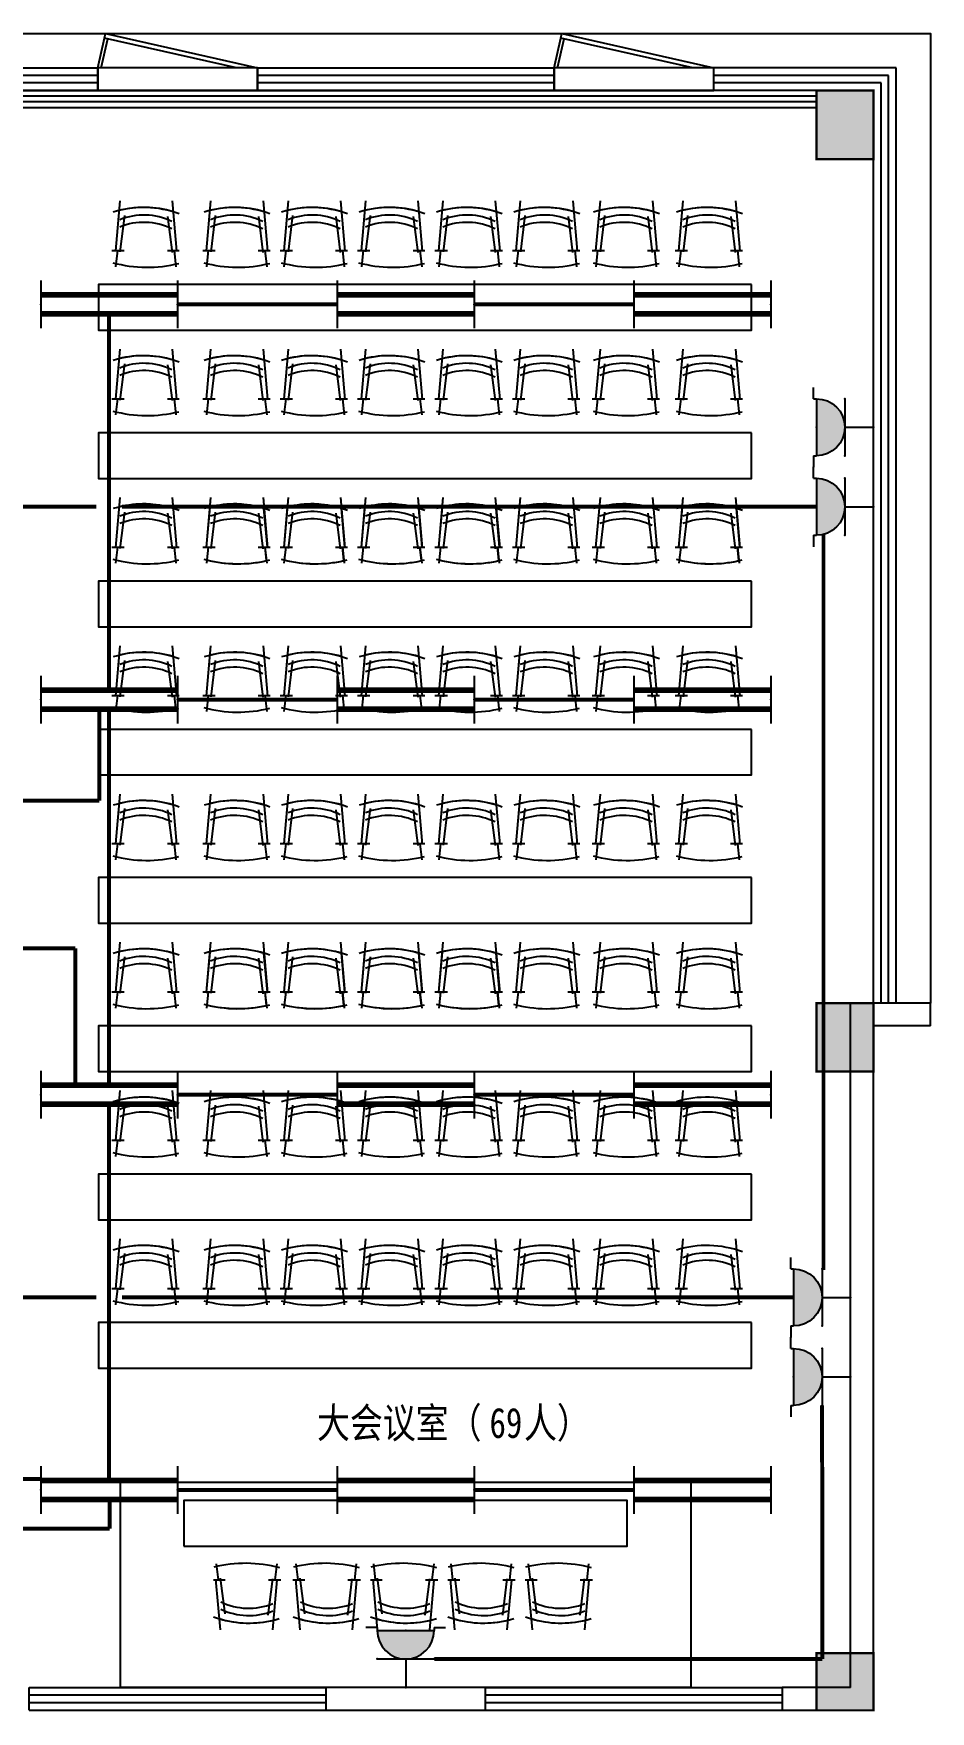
# Model space of a CAD drawing. Extents: x -6243262 to 3079315, y -2914302 to 172723.
# Drawn here: x -5569544 to -5561681, y -677447 to -662737 of the extents above; entities that cross this region are included whole.
import ezdxf

# ---------------------------------------------------------------- set-up
doc = ezdxf.new("R2010")
doc.units = 0
doc.header["$LTSCALE"] = 1000
for name, color, linetype in [('0-柱网', 2, 'Continuous'), ('0-铝板', 32, 'Continuous'), ('A-FLOR-OTHER1-ON', 253, 'Continuous'), ('CURTWALL', 4, 'Continuous'), ('EQUIP-插座', 3, 'Continuous'), ('EQUIP-照明', 3, 'Continuous'), ('fur', 253, 'Continuous'), ('PUB_TEXT', 7, 'Continuous'), ('STAIR', 2, 'Continuous'), ('WALL', 9, 'Continuous'), ('WINDOW', 4, 'Continuous'), ('WIRE-插座', 5, 'Continuous'), ('WIRE-照明', 1, 'Continuous')]:
    doc.layers.add(name, color=color, linetype=linetype)
doc.styles.add('-宋体', font='', dxfattribs={"width": 0.8})
doc.styles.get("Standard").update_dxf_attribs({"font": 'gbenor.shx', "bigfont": 'gbcbig.shx'})
doc.styles.get('-宋体').set_extended_font_data('SimSun')

# ---------------------------------------------------------------- blocks, each defined once
blk = doc.blocks.new('$plan$00002662')
at = {"layer": 'fur', "color": 0}
for p, q in [((-253, 3760), (-394, 3776)), ((55, 3699), (-264, 3738)), ((-255, 3700), (-255, 3809)), ((183, 3740), (-255, 3778)), ((1047, 3760), (906, 3776)), ((1355, 3699), (1036, 3738)), ((1045, 3700), (1045, 3809)), ((1483, 3740), (1045, 3778)), ((2347, 3760), (2206, 3776)), ((2655, 3699), (2336, 3738)), ((2345, 3700), (2345, 3809)), ((2783, 3740), (2345, 3778)), ((3647, 3760), (3506, 3776)), ((3955, 3699), (3636, 3738)), ((3645, 3700), (3645, 3809)), ((4083, 3740), (3645, 3778)), ((4947, 3760), (4806, 3776)), ((5255, 3699), (4936, 3738)), ((4945, 3700), (4945, 3809)), ((5383, 3740), (4945, 3778)), ((6247, 3760), (6106, 3776)), ((6555, 3699), (6236, 3738)), ((6245, 3700), (6245, 3809)), ((6683, 3740), (6245, 3778)), ((7547, 3760), (7406, 3776)), ((7855, 3699), (7536, 3738)), ((7545, 3700), (7545, 3809)), ((7983, 3740), (7545, 3778)), ((8847, 3760), (8706, 3776)), ((9155, 3699), (8836, 3738)), ((8845, 3700), (8845, 3809)), ((9283, 3740), (8845, 3778)), ((-253, 3262), (-394, 3247)), ((45, 3321), (-268, 3281)), ((183, 3280), (-259, 3242)), ((-255, 3218), (-255, 3322)), ((1047, 3262), (906, 3247)), ((1345, 3321), (1032, 3281)), ((1483, 3280), (1041, 3242)), ((1045, 3218), (1045, 3322)), ((2347, 3262), (2206, 3247)), ((2645, 3321), (2332, 3281)), ((2783, 3280), (2341, 3242)), ((2345, 3218), (2345, 3322)), ((3647, 3262), (3506, 3247)), ((3945, 3321), (3632, 3281)), ((4083, 3280), (3641, 3242)), ((3645, 3218), (3645, 3322)), ((4947, 3262), (4806, 3247)), ((5245, 3321), (4932, 3281)), ((5383, 3280), (4941, 3242)), ((4945, 3218), (4945, 3322)), ((6247, 3262), (6106, 3247)), ((6545, 3321), (6232, 3281)), ((6683, 3280), (6241, 3242)), ((6245, 3218), (6245, 3322)), ((7547, 3262), (7406, 3247)), ((7845, 3321), (7532, 3281)), ((7983, 3280), (7541, 3242)), ((7545, 3218), (7545, 3322)), ((8847, 3262), (8706, 3247)), ((9145, 3321), (8832, 3281)), ((9283, 3280), (8841, 3242)), ((8845, 3218), (8845, 3322)), ((-253, 2963), (-394, 2979)), ((-255, 2903), (-255, 3012)), ((183, 2943), (-255, 2981)), ((1047, 2963), (906, 2979)), ((1045, 2903), (1045, 3012)), ((1483, 2943), (1045, 2981)), ((2347, 2963), (2206, 2979)), ((2346, 2963), (2235, 2976)), ((2345, 2903), (2345, 3012)), ((2783, 2943), (2345, 2981)), ((2346, 2981), (2346, 2963)), ((2698, 2950), (2346, 2981)), ((3647, 2963), (3506, 2979)), ((3645, 2903), (3645, 3012)), ((4083, 2943), (3645, 2981)), ((4947, 2963), (4806, 2979)), ((4945, 2903), (4945, 3012)), ((5383, 2943), (4945, 2981)), ((6247, 2963), (6106, 2979)), ((6246, 2963), (6135, 2976)), ((6245, 2903), (6245, 3012)), ((6683, 2943), (6245, 2981)), ((6246, 2981), (6246, 2963)), ((6598, 2950), (6246, 2981)), ((7547, 2963), (7406, 2979)), ((7545, 2903), (7545, 3012)), ((7983, 2943), (7545, 2981)), ((8847, 2963), (8706, 2979)), ((8845, 2903), (8845, 3012)), ((9283, 2943), (8845, 2981)), ((55, 2903), (-264, 2941)), ((1355, 2903), (1036, 2941)), ((2655, 2903), (2336, 2941)), ((3955, 2903), (3636, 2941)), ((5255, 2903), (4936, 2941)), ((6555, 2903), (6236, 2941)), ((7855, 2903), (7536, 2941)), ((9155, 2903), (8836, 2941)), ((45, 2524), (-268, 2485)), ((-255, 2421), (-255, 2525)), ((1345, 2524), (1032, 2485)), ((1045, 2421), (1045, 2525)), ((2645, 2524), (2332, 2485)), ((2345, 2421), (2345, 2525)), ((3945, 2524), (3632, 2485)), ((3645, 2421), (3645, 2525)), ((5245, 2524), (4932, 2485)), ((4945, 2421), (4945, 2525)), ((6545, 2524), (6232, 2485)), ((6245, 2421), (6245, 2525)), ((7845, 2524), (7532, 2485)), ((7545, 2421), (7545, 2525)), ((9145, 2524), (8832, 2485)), ((8845, 2421), (8845, 2525)), ((-253, 2466), (-394, 2450)), ((183, 2483), (-259, 2445)), ((1047, 2466), (906, 2450)), ((1483, 2483), (1041, 2445)), ((2347, 2466), (2206, 2450)), ((2230, 2452), (2346, 2465)), ((2783, 2483), (2341, 2445)), ((2346, 2445), (2687, 2475)), ((2346, 2465), (2346, 2445)), ((3647, 2466), (3506, 2450)), ((4083, 2483), (3641, 2445)), ((4947, 2466), (4806, 2450)), ((5383, 2483), (4941, 2445)), ((6247, 2466), (6106, 2450)), ((6130, 2452), (6246, 2465)), ((6683, 2483), (6241, 2445)), ((6246, 2445), (6587, 2475)), ((6246, 2465), (6246, 2445)), ((7547, 2466), (7406, 2450)), ((7983, 2483), (7541, 2445)), ((8847, 2466), (8706, 2450)), ((9283, 2483), (8841, 2445)), ((-253, 2284), (-394, 2300)), ((55, 2224), (-264, 2263)), ((-255, 2225), (-255, 2333)), ((183, 2264), (-255, 2302)), ((1047, 2284), (906, 2300)), ((1355, 2224), (1036, 2263)), ((1045, 2225), (1045, 2333)), ((1483, 2264), (1045, 2302)), ((2347, 2284), (2206, 2300)), ((2346, 2284), (2235, 2297)), ((2655, 2224), (2336, 2263)), ((2345, 2225), (2345, 2333)), ((2783, 2264), (2345, 2302)), ((2346, 2302), (2346, 2284)), ((2698, 2272), (2346, 2302)), ((3647, 2284), (3506, 2300)), ((3955, 2224), (3636, 2263)), ((3645, 2225), (3645, 2333)), ((4083, 2264), (3645, 2302)), ((4947, 2284), (4806, 2300)), ((5255, 2224), (4936, 2263)), ((4945, 2225), (4945, 2333)), ((5383, 2264), (4945, 2302)), ((6247, 2284), (6106, 2300)), ((6246, 2284), (6135, 2297)), ((6555, 2224), (6236, 2263)), ((6245, 2225), (6245, 2333)), ((6683, 2264), (6245, 2302)), ((6246, 2302), (6246, 2284)), ((6598, 2272), (6246, 2302)), ((7547, 2284), (7406, 2300)), ((7855, 2224), (7536, 2263)), ((7545, 2225), (7545, 2333)), ((7983, 2264), (7545, 2302)), ((8847, 2284), (8706, 2300)), ((9155, 2224), (8836, 2263)), ((8845, 2225), (8845, 2333)), ((9283, 2264), (8845, 2302)), ((-253, 1787), (-394, 1771)), ((45, 1845), (-268, 1806)), ((183, 1805), (-259, 1766)), ((-255, 1742), (-255, 1847)), ((1047, 1787), (906, 1771)), ((1345, 1845), (1032, 1806)), ((1483, 1805), (1041, 1766)), ((1045, 1742), (1045, 1847)), ((2347, 1787), (2206, 1771)), ((2230, 1774), (2346, 1787)), ((2645, 1845), (2332, 1806)), ((2783, 1805), (2341, 1766)), ((2345, 1742), (2345, 1847)), ((2346, 1766), (2687, 1796)), ((2346, 1787), (2346, 1766)), ((3647, 1787), (3506, 1771)), ((3945, 1845), (3632, 1806)), ((4083, 1805), (3641, 1766)), ((3645, 1742), (3645, 1847)), ((4947, 1787), (4806, 1771)), ((5245, 1845), (4932, 1806)), ((5383, 1805), (4941, 1766)), ((4945, 1742), (4945, 1847)), ((6247, 1787), (6106, 1771)), ((6130, 1774), (6246, 1787)), ((6545, 1845), (6232, 1806)), ((6683, 1805), (6241, 1766)), ((6245, 1742), (6245, 1847)), ((6246, 1766), (6587, 1796)), ((6246, 1787), (6246, 1766)), ((7547, 1787), (7406, 1771)), ((7845, 1845), (7532, 1806)), ((7983, 1805), (7541, 1766)), ((7545, 1742), (7545, 1847)), ((8847, 1787), (8706, 1771)), ((9145, 1845), (8832, 1806)), ((9283, 1805), (8841, 1766)), ((8845, 1742), (8845, 1847)), ((-253, 1606), (-394, 1621)), ((-255, 1546), (-255, 1655)), ((183, 1585), (-255, 1624)), ((1047, 1606), (906, 1621)), ((1045, 1546), (1045, 1655)), ((1483, 1585), (1045, 1624)), ((2347, 1606), (2206, 1621)), ((2346, 1606), (2235, 1618)), ((2345, 1546), (2345, 1655)), ((2783, 1585), (2345, 1624)), ((2346, 1624), (2346, 1606)), ((2698, 1593), (2346, 1624)), ((3647, 1606), (3506, 1621)), ((3645, 1546), (3645, 1655)), ((4083, 1585), (3645, 1624)), ((4947, 1606), (4806, 1621)), ((4945, 1546), (4945, 1655)), ((5383, 1585), (4945, 1624)), ((6247, 1606), (6106, 1621)), ((6246, 1606), (6135, 1618)), ((6245, 1546), (6245, 1655)), ((6683, 1585), (6245, 1624)), ((6246, 1624), (6246, 1606)), ((6598, 1593), (6246, 1624)), ((7547, 1606), (7406, 1621)), ((7545, 1546), (7545, 1655)), ((7983, 1585), (7545, 1624)), ((8847, 1606), (8706, 1621)), ((8845, 1546), (8845, 1655)), ((9283, 1585), (8845, 1624)), ((55, 1545), (-264, 1584)), ((1355, 1545), (1036, 1584)), ((2655, 1545), (2336, 1584)), ((3955, 1545), (3636, 1584)), ((5255, 1545), (4936, 1584)), ((6555, 1545), (6236, 1584)), ((7855, 1545), (7536, 1584)), ((9155, 1545), (8836, 1584)), ((-253, 1108), (-394, 1092)), ((45, 1166), (-268, 1127)), ((183, 1126), (-259, 1087)), ((-255, 1064), (-255, 1168)), ((1047, 1108), (906, 1092)), ((1345, 1166), (1032, 1127)), ((1483, 1126), (1041, 1087)), ((1045, 1064), (1045, 1168)), ((2347, 1108), (2206, 1092)), ((2230, 1095), (2346, 1108)), ((2645, 1166), (2332, 1127)), ((2783, 1126), (2341, 1087)), ((2345, 1064), (2345, 1168)), ((2346, 1088), (2687, 1118)), ((2346, 1108), (2346, 1088)), ((3647, 1108), (3506, 1092)), ((3945, 1166), (3632, 1127)), ((4083, 1126), (3641, 1087)), ((3645, 1064), (3645, 1168)), ((4947, 1108), (4806, 1092)), ((5245, 1166), (4932, 1127)), ((5383, 1126), (4941, 1087)), ((4945, 1064), (4945, 1168)), ((6247, 1108), (6106, 1092)), ((6130, 1095), (6246, 1108)), ((6545, 1166), (6232, 1127)), ((6683, 1126), (6241, 1087)), ((6245, 1064), (6245, 1168)), ((6246, 1088), (6587, 1118)), ((6246, 1108), (6246, 1088)), ((7547, 1108), (7406, 1092)), ((7845, 1166), (7532, 1127)), ((7983, 1126), (7541, 1087)), ((7545, 1064), (7545, 1168)), ((8847, 1108), (8706, 1092)), ((9145, 1166), (8832, 1127)), ((9283, 1126), (8841, 1087)), ((8845, 1064), (8845, 1168)), ((-253, 927), (-394, 943)), ((55, 866), (-264, 905)), ((-255, 867), (-255, 976)), ((183, 907), (-255, 945)), ((1047, 927), (906, 943)), ((1355, 866), (1036, 905)), ((1045, 867), (1045, 976)), ((1483, 907), (1045, 945)), ((2347, 927), (2206, 943)), ((2346, 927), (2235, 939)), ((2655, 866), (2336, 905)), ((2345, 867), (2345, 976)), ((2783, 907), (2345, 945)), ((2346, 945), (2346, 927)), ((2698, 914), (2346, 945)), ((3647, 927), (3506, 943)), ((3955, 866), (3636, 905)), ((3645, 867), (3645, 976)), ((4083, 907), (3645, 945)), ((4947, 927), (4806, 943)), ((5255, 866), (4936, 905)), ((4945, 867), (4945, 976)), ((5383, 907), (4945, 945)), ((6247, 927), (6106, 943)), ((6246, 927), (6135, 939)), ((6555, 866), (6236, 905)), ((6245, 867), (6245, 976)), ((6683, 907), (6245, 945)), ((6246, 945), (6246, 927)), ((6598, 914), (6246, 945)), ((7547, 927), (7406, 943)), ((7855, 866), (7536, 905)), ((7545, 867), (7545, 976)), ((7983, 907), (7545, 945)), ((8847, 927), (8706, 943)), ((9155, 866), (8836, 905)), ((8845, 867), (8845, 976)), ((9283, 907), (8845, 945)), ((45, 488), (-268, 448)), ((183, 447), (-259, 408)), ((-255, 385), (-255, 489)), ((1345, 488), (1032, 448)), ((1483, 447), (1041, 408)), ((1045, 385), (1045, 489)), ((2645, 488), (2332, 448)), ((2783, 447), (2341, 408)), ((2345, 385), (2345, 489)), ((3945, 488), (3632, 448)), ((4083, 447), (3641, 408)), ((3645, 385), (3645, 489)), ((5245, 488), (4932, 448)), ((5383, 447), (4941, 408)), ((4945, 385), (4945, 489)), ((6545, 488), (6232, 448)), ((6683, 447), (6241, 408)), ((6245, 385), (6245, 489)), ((7845, 488), (7532, 448)), ((7983, 447), (7541, 408)), ((7545, 385), (7545, 489)), ((9145, 488), (8832, 448)), ((9283, 447), (8841, 408)), ((8845, 385), (8845, 489)), ((-253, 429), (-394, 414)), ((-255, 188), (-255, 297)), ((1047, 429), (906, 414)), ((1045, 188), (1045, 297)), ((2347, 429), (2206, 414)), ((2230, 416), (2346, 429)), ((2345, 188), (2345, 297)), ((2346, 409), (2687, 439)), ((2346, 429), (2346, 409)), ((3647, 429), (3506, 414)), ((3645, 188), (3645, 297)), ((4947, 429), (4806, 414)), ((4945, 188), (4945, 297)), ((6247, 429), (6106, 414)), ((6130, 416), (6246, 429)), ((6245, 188), (6245, 297)), ((6246, 409), (6587, 439)), ((6246, 429), (6246, 409)), ((7547, 429), (7406, 414)), ((7545, 188), (7545, 297)), ((8847, 429), (8706, 414)), ((8845, 188), (8845, 297)), ((-253, 248), (-394, 264)), ((55, 188), (-264, 226)), ((183, 228), (-255, 266)), ((1047, 248), (906, 264)), ((1355, 188), (1036, 226)), ((1483, 228), (1045, 266)), ((2347, 248), (2206, 264)), ((2655, 188), (2336, 226)), ((2783, 228), (2345, 266)), ((3647, 248), (3506, 264)), ((3955, 188), (3636, 226)), ((4083, 228), (3645, 266)), ((4947, 248), (4806, 264)), ((5255, 188), (4936, 226)), ((5383, 228), (4945, 266)), ((6247, 248), (6106, 264)), ((6555, 188), (6236, 226)), ((6683, 228), (6245, 266)), ((7547, 248), (7406, 264)), ((7855, 188), (7536, 226)), ((7983, 228), (7545, 266)), ((8847, 248), (8706, 264)), ((9155, 188), (8836, 226)), ((9283, 228), (8845, 266)), ((-253, -249), (-394, -265)), ((45, -191), (-268, -230)), ((183, -232), (-259, -270)), ((-255, -294), (-255, -190)), ((1047, -249), (906, -265)), ((1345, -191), (1032, -230)), ((1483, -232), (1041, -270)), ((1045, -294), (1045, -190)), ((2347, -249), (2206, -265)), ((2645, -191), (2332, -230)), ((2783, -232), (2341, -270)), ((2345, -294), (2345, -190)), ((3647, -249), (3506, -265)), ((3945, -191), (3632, -230)), ((4083, -232), (3641, -270)), ((3645, -294), (3645, -190)), ((4947, -249), (4806, -265)), ((5245, -191), (4932, -230)), ((5383, -232), (4941, -270)), ((4945, -294), (4945, -190)), ((6247, -249), (6106, -265)), ((6545, -191), (6232, -230)), ((6683, -232), (6241, -270)), ((6245, -294), (6245, -190)), ((7547, -249), (7406, -265)), ((7845, -191), (7532, -230)), ((7983, -232), (7541, -270)), ((7545, -294), (7545, -190)), ((8847, -249), (8706, -265)), ((9145, -191), (8832, -230)), ((9283, -232), (8841, -270)), ((8845, -294), (8845, -190)), ((-253, -450), (-394, -434)), ((-255, -510), (-255, -401)), ((183, -471), (-255, -432)), ((1047, -450), (906, -434)), ((1045, -510), (1045, -401)), ((1483, -471), (1045, -432)), ((2347, -450), (2206, -434)), ((2345, -510), (2345, -401)), ((2783, -471), (2345, -432)), ((3647, -450), (3506, -434)), ((3645, -510), (3645, -401)), ((4083, -471), (3645, -432)), ((4947, -450), (4806, -434)), ((4945, -510), (4945, -401)), ((5383, -471), (4945, -432)), ((6247, -450), (6106, -434)), ((6245, -510), (6245, -401)), ((6683, -471), (6245, -432)), ((7547, -450), (7406, -434)), ((7545, -510), (7545, -401)), ((7983, -471), (7545, -432)), ((8847, -450), (8706, -434)), ((8845, -510), (8845, -401)), ((9283, -471), (8845, -432)), ((55, -511), (-264, -472)), ((1355, -511), (1036, -472)), ((2655, -511), (2336, -472)), ((3955, -511), (3636, -472)), ((5255, -511), (4936, -472)), ((6555, -511), (6236, -472)), ((7855, -511), (7536, -472)), ((9155, -511), (8836, -472)), ((-253, -948), (-394, -964)), ((45, -890), (-268, -929)), ((183, -930), (-259, -969)), ((-255, -992), (-255, -888)), ((1047, -948), (906, -964)), ((1345, -890), (1032, -929)), ((1483, -930), (1041, -969)), ((1045, -992), (1045, -888)), ((2347, -948), (2206, -964)), ((2645, -890), (2332, -929)), ((2783, -930), (2341, -969)), ((2345, -992), (2345, -888)), ((3647, -948), (3506, -964)), ((3945, -890), (3632, -929)), ((4083, -930), (3641, -969)), ((3645, -992), (3645, -888)), ((4947, -948), (4806, -964)), ((5245, -890), (4932, -929)), ((5383, -930), (4941, -969)), ((4945, -992), (4945, -888)), ((6247, -948), (6106, -964)), ((6545, -890), (6232, -929)), ((6683, -930), (6241, -969)), ((6245, -992), (6245, -888)), ((7547, -948), (7406, -964)), ((7845, -890), (7532, -929)), ((7983, -930), (7541, -969)), ((7545, -992), (7545, -888)), ((8847, -948), (8706, -964)), ((9145, -890), (8832, -929)), ((9283, -930), (8841, -969)), ((8845, -992), (8845, -888)), ((-253, -1178), (-394, -1162)), ((-255, -1238), (-255, -1129)), ((183, -1198), (-255, -1160)), ((1047, -1178), (906, -1162)), ((1045, -1238), (1045, -1129)), ((1483, -1198), (1045, -1160)), ((2347, -1178), (2206, -1162)), ((2345, -1238), (2345, -1129)), ((2783, -1198), (2345, -1160)), ((3647, -1178), (3506, -1162)), ((3645, -1238), (3645, -1129)), ((4083, -1198), (3645, -1160)), ((4947, -1178), (4806, -1162)), ((4945, -1238), (4945, -1129)), ((5383, -1198), (4945, -1160)), ((6247, -1178), (6106, -1162)), ((6246, -1178), (6135, -1166)), ((6245, -1238), (6245, -1129)), ((6683, -1198), (6245, -1160)), ((6246, -1160), (6246, -1178)), ((6598, -1191), (6246, -1160)), ((7547, -1178), (7406, -1162)), ((7545, -1238), (7545, -1129)), ((7983, -1198), (7545, -1160)), ((8847, -1178), (8706, -1162)), ((8845, -1238), (8845, -1129)), ((9283, -1198), (8845, -1160)), ((55, -1239), (-264, -1200)), ((1355, -1239), (1036, -1200)), ((2655, -1239), (2336, -1200)), ((3955, -1239), (3636, -1200)), ((5255, -1239), (4936, -1200)), ((6555, -1239), (6236, -1200)), ((7855, -1239), (7536, -1200)), ((9155, -1239), (8836, -1200)), ((45, -1618), (-268, -1657)), ((-255, -1720), (-255, -1616)), ((1345, -1618), (1032, -1657)), ((1045, -1720), (1045, -1616)), ((2645, -1618), (2332, -1657)), ((2345, -1720), (2345, -1616)), ((3945, -1618), (3632, -1657)), ((3645, -1720), (3645, -1616)), ((5245, -1618), (4932, -1657)), ((4945, -1720), (4945, -1616)), ((6545, -1618), (6232, -1657)), ((6245, -1720), (6245, -1616)), ((7845, -1618), (7532, -1657)), ((7545, -1720), (7545, -1616)), ((9145, -1618), (8832, -1657)), ((8845, -1720), (8845, -1616)), ((-253, -1676), (-394, -1692)), ((183, -1658), (-259, -1697)), ((1047, -1676), (906, -1692)), ((1483, -1658), (1041, -1697)), ((2347, -1676), (2206, -1692)), ((2783, -1658), (2341, -1697)), ((3647, -1676), (3506, -1692)), ((4083, -1658), (3641, -1697)), ((4947, -1676), (4806, -1692)), ((5383, -1658), (4941, -1697)), ((6247, -1676), (6106, -1692)), ((6130, -1689), (6246, -1676)), ((6683, -1658), (6241, -1697)), ((6246, -1696), (6587, -1666)), ((6246, -1676), (6246, -1696)), ((7547, -1676), (7406, -1692)), ((7983, -1658), (7541, -1697)), ((8847, -1676), (8706, -1692)), ((9283, -1658), (8841, -1697))]:
    blk.add_line(p, q, dxfattribs=at)
for points in [[(-550, -1800), (-550, 3925), (-950, 3925), (-950, -1800)], [(750, -1800), (750, 3925), (350, 3925), (350, -1800)], [(2050, -1800), (2050, 3925), (1650, 3925), (1650, -1800)], [(3350, -1800), (3350, 3925), (2950, 3925), (2950, -1800)], [(4650, -1800), (4650, 3925), (4250, 3925), (4250, -1800)], [(5950, -1800), (5950, 3925), (5550, 3925), (5550, -1800)], [(7250, -1800), (7250, 3925), (6850, 3925), (6850, -1800)], [(8550, -1800), (8550, 3925), (8150, 3925), (8150, -1800)]]:
    blk.add_lwpolyline(points, close=True, dxfattribs=at)
for centre, radius, start, end in [((753, 3499), 1152, 164.8872, 193.9793), ((-564, 3529), 559, 333.8457, 22.173), ((-500, 3529), 559, 333.8457, 22.173), ((-774, 3531), 899, 339.7042, 17.1377), ((-765, 3529), 891, 343.1984, 14.1633), ((2053, 3499), 1152, 164.8872, 193.9793), ((736, 3529), 559, 333.8457, 22.173), ((800, 3529), 559, 333.8457, 22.173), ((526, 3531), 899, 339.7042, 17.1377), ((535, 3529), 891, 343.1984, 14.1633), ((3353, 3499), 1152, 164.8872, 193.9793), ((2036, 3529), 559, 333.8457, 22.173), ((2100, 3529), 559, 333.8457, 22.173), ((1826, 3531), 899, 339.7042, 17.1377), ((1835, 3529), 891, 343.1984, 14.1633), ((4653, 3499), 1152, 164.8872, 193.9793), ((3336, 3529), 559, 333.8457, 22.173), ((3400, 3529), 559, 333.8457, 22.173), ((3126, 3531), 899, 339.7042, 17.1377), ((3135, 3529), 891, 343.1984, 14.1633), ((5953, 3499), 1152, 164.8872, 193.9793), ((4636, 3529), 559, 333.8457, 22.173), ((4700, 3529), 559, 333.8457, 22.173), ((4426, 3531), 899, 339.7042, 17.1377), ((4435, 3529), 891, 343.1984, 14.1633), ((7253, 3499), 1152, 164.8872, 193.9793), ((5936, 3529), 559, 333.8457, 22.173), ((6000, 3529), 559, 333.8457, 22.173), ((5726, 3531), 899, 339.7042, 17.1377), ((5735, 3529), 891, 343.1984, 14.1633), ((8553, 3499), 1152, 164.8872, 193.9793), ((7236, 3529), 559, 333.8457, 22.173), ((7300, 3529), 559, 333.8457, 22.173), ((7026, 3531), 899, 339.7042, 17.1377), ((7035, 3529), 891, 343.1984, 14.1633), ((9853, 3499), 1152, 164.8872, 193.9793), ((8536, 3529), 559, 333.8457, 22.173), ((8600, 3529), 559, 333.8457, 22.173), ((8326, 3531), 899, 339.7042, 17.1377), ((8335, 3529), 891, 343.1984, 14.1633), ((753, 2703), 1152, 164.8872, 193.9793), ((-564, 2732), 559, 333.8457, 22.173), ((-500, 2732), 559, 333.8457, 22.173), ((-774, 2734), 899, 339.7042, 17.1377), ((-765, 2732), 891, 343.1984, 14.1633), ((2053, 2703), 1152, 164.8872, 193.9793), ((736, 2732), 559, 333.8457, 22.173), ((800, 2732), 559, 333.8457, 22.173), ((526, 2734), 899, 339.7042, 17.1377), ((535, 2732), 891, 343.1984, 14.1633), ((3353, 2703), 1152, 164.8872, 193.9793), ((3354, 2703), 1152, 166.2842, 192.552), ((2036, 2732), 559, 333.8457, 22.173), ((2100, 2732), 559, 333.8457, 22.173), ((1826, 2734), 899, 339.7042, 17.1377), ((1835, 2732), 891, 343.1984, 14.1633), ((4653, 2703), 1152, 164.8872, 193.9793), ((3336, 2732), 559, 333.8457, 22.173), ((3400, 2732), 559, 333.8457, 22.173), ((3126, 2734), 899, 339.7042, 17.1377), ((3135, 2732), 891, 343.1984, 14.1633), ((5953, 2703), 1152, 164.8872, 193.9793), ((4636, 2732), 559, 333.8457, 22.173), ((4700, 2732), 559, 333.8457, 22.173), ((4426, 2734), 899, 339.7042, 17.1377), ((4435, 2732), 891, 343.1984, 14.1633), ((7253, 2703), 1152, 164.8872, 193.9793), ((7254, 2703), 1152, 166.2842, 192.552), ((5936, 2732), 559, 333.8457, 22.173), ((6000, 2732), 559, 333.8457, 22.173), ((5726, 2734), 899, 339.7042, 17.1377), ((5735, 2732), 891, 343.1984, 14.1633), ((8553, 2703), 1152, 164.8872, 193.9793), ((7236, 2732), 559, 333.8457, 22.173), ((7300, 2732), 559, 333.8457, 22.173), ((7026, 2734), 899, 339.7042, 17.1377), ((7035, 2732), 891, 343.1984, 14.1633), ((9853, 2703), 1152, 164.8872, 193.9793), ((8536, 2732), 559, 333.8457, 22.173), ((8600, 2732), 559, 333.8457, 22.173), ((8326, 2734), 899, 339.7042, 17.1377), ((8335, 2732), 891, 343.1984, 14.1633), ((753, 2024), 1152, 164.8872, 193.9793), ((-564, 2053), 559, 333.8457, 22.173), ((-500, 2053), 559, 333.8457, 22.173), ((-774, 2055), 899, 339.7042, 17.1377), ((-765, 2054), 891, 343.1984, 14.1633), ((2053, 2024), 1152, 164.8872, 193.9793), ((736, 2053), 559, 333.8457, 22.173), ((800, 2053), 559, 333.8457, 22.173), ((526, 2055), 899, 339.7042, 17.1377), ((535, 2054), 891, 343.1984, 14.1633), ((3353, 2024), 1152, 164.8872, 193.9793), ((3354, 2024), 1152, 166.2842, 192.552), ((2036, 2053), 559, 333.8457, 22.173), ((2100, 2053), 559, 333.8457, 22.173), ((1826, 2055), 899, 339.7042, 17.1377), ((1835, 2054), 891, 343.1984, 14.1633), ((4653, 2024), 1152, 164.8872, 193.9793), ((3336, 2053), 559, 333.8457, 22.173), ((3400, 2053), 559, 333.8457, 22.173), ((3126, 2055), 899, 339.7042, 17.1377), ((3135, 2054), 891, 343.1984, 14.1633), ((5953, 2024), 1152, 164.8872, 193.9793), ((4636, 2053), 559, 333.8457, 22.173), ((4700, 2053), 559, 333.8457, 22.173), ((4426, 2055), 899, 339.7042, 17.1377), ((4435, 2054), 891, 343.1984, 14.1633), ((7253, 2024), 1152, 164.8872, 193.9793), ((7254, 2024), 1152, 166.2842, 192.552), ((5936, 2053), 559, 333.8457, 22.173), ((6000, 2053), 559, 333.8457, 22.173), ((5726, 2055), 899, 339.7042, 17.1377), ((5735, 2054), 891, 343.1984, 14.1633), ((8553, 2024), 1152, 164.8872, 193.9793), ((7236, 2053), 559, 333.8457, 22.173), ((7300, 2053), 559, 333.8457, 22.173), ((7026, 2055), 899, 339.7042, 17.1377), ((7035, 2054), 891, 343.1984, 14.1633), ((9853, 2024), 1152, 164.8872, 193.9793), ((8536, 2053), 559, 333.8457, 22.173), ((8600, 2053), 559, 333.8457, 22.173), ((8326, 2055), 899, 339.7042, 17.1377), ((8335, 2054), 891, 343.1984, 14.1633), ((753, 1345), 1152, 164.8872, 193.9793), ((-774, 1376), 899, 339.7042, 17.1377), ((2053, 1345), 1152, 164.8872, 193.9793), ((526, 1376), 899, 339.7042, 17.1377), ((3353, 1345), 1152, 164.8872, 193.9793), ((3354, 1345), 1152, 166.2842, 192.552), ((1826, 1376), 899, 339.7042, 17.1377), ((4653, 1345), 1152, 164.8872, 193.9793), ((3126, 1376), 899, 339.7042, 17.1377), ((5953, 1345), 1152, 164.8872, 193.9793), ((4426, 1376), 899, 339.7042, 17.1377), ((7253, 1345), 1152, 164.8872, 193.9793), ((7254, 1345), 1152, 166.2842, 192.552), ((5726, 1376), 899, 339.7042, 17.1377), ((8553, 1345), 1152, 164.8872, 193.9793), ((7026, 1376), 899, 339.7042, 17.1377), ((9853, 1345), 1152, 164.8872, 193.9793), ((8326, 1376), 899, 339.7042, 17.1377), ((-564, 1375), 559, 333.8457, 22.173), ((-500, 1375), 559, 333.8457, 22.173), ((-765, 1375), 891, 343.1984, 14.1633), ((736, 1375), 559, 333.8457, 22.173), ((800, 1375), 559, 333.8457, 22.173), ((535, 1375), 891, 343.1984, 14.1633), ((2036, 1375), 559, 333.8457, 22.173), ((2100, 1375), 559, 333.8457, 22.173), ((1835, 1375), 891, 343.1984, 14.1633), ((3336, 1375), 559, 333.8457, 22.173), ((3400, 1375), 559, 333.8457, 22.173), ((3135, 1375), 891, 343.1984, 14.1633), ((4636, 1375), 559, 333.8457, 22.173), ((4700, 1375), 559, 333.8457, 22.173), ((4435, 1375), 891, 343.1984, 14.1633), ((5936, 1375), 559, 333.8457, 22.173), ((6000, 1375), 559, 333.8457, 22.173), ((5735, 1375), 891, 343.1984, 14.1633), ((7236, 1375), 559, 333.8457, 22.173), ((7300, 1375), 559, 333.8457, 22.173), ((7035, 1375), 891, 343.1984, 14.1633), ((8536, 1375), 559, 333.8457, 22.173), ((8600, 1375), 559, 333.8457, 22.173), ((8335, 1375), 891, 343.1984, 14.1633), ((753, 666), 1152, 164.8872, 193.9793), ((-564, 696), 559, 333.8457, 22.173), ((-500, 696), 559, 333.8457, 22.173), ((-774, 698), 899, 339.7042, 17.1377), ((-765, 696), 891, 343.1984, 14.1633), ((2053, 666), 1152, 164.8872, 193.9793), ((736, 696), 559, 333.8457, 22.173), ((800, 696), 559, 333.8457, 22.173), ((526, 698), 899, 339.7042, 17.1377), ((535, 696), 891, 343.1984, 14.1633), ((3353, 666), 1152, 164.8872, 193.9793), ((3354, 666), 1152, 166.2842, 192.552), ((2036, 696), 559, 333.8457, 22.173), ((2100, 696), 559, 333.8457, 22.173), ((1826, 698), 899, 339.7042, 17.1377), ((1835, 696), 891, 343.1984, 14.1633), ((4653, 666), 1152, 164.8872, 193.9793), ((3336, 696), 559, 333.8457, 22.173), ((3400, 696), 559, 333.8457, 22.173), ((3126, 698), 899, 339.7042, 17.1377), ((3135, 696), 891, 343.1984, 14.1633), ((5953, 666), 1152, 164.8872, 193.9793), ((4636, 696), 559, 333.8457, 22.173), ((4700, 696), 559, 333.8457, 22.173), ((4426, 698), 899, 339.7042, 17.1377), ((4435, 696), 891, 343.1984, 14.1633), ((7253, 666), 1152, 164.8872, 193.9793), ((7254, 666), 1152, 166.2842, 192.552), ((5936, 696), 559, 333.8457, 22.173), ((6000, 696), 559, 333.8457, 22.173), ((5726, 698), 899, 339.7042, 17.1377), ((5735, 696), 891, 343.1984, 14.1633), ((8553, 666), 1152, 164.8872, 193.9793), ((7236, 696), 559, 333.8457, 22.173), ((7300, 696), 559, 333.8457, 22.173), ((7026, 698), 899, 339.7042, 17.1377), ((7035, 696), 891, 343.1984, 14.1633), ((9853, 666), 1152, 164.8872, 193.9793), ((8536, 696), 559, 333.8457, 22.173), ((8600, 696), 559, 333.8457, 22.173), ((8326, 698), 899, 339.7042, 17.1377), ((8335, 696), 891, 343.1984, 14.1633), ((753, -12), 1152, 164.8872, 193.9793), ((-564, 17), 559, 333.8457, 22.173), ((-500, 17), 559, 333.8457, 22.173), ((-774, 19), 899, 339.7042, 17.1377), ((-765, 17), 891, 343.1984, 14.1633), ((2053, -12), 1152, 164.8872, 193.9793), ((736, 17), 559, 333.8457, 22.173), ((800, 17), 559, 333.8457, 22.173), ((526, 19), 899, 339.7042, 17.1377), ((535, 17), 891, 343.1984, 14.1633), ((3353, -12), 1152, 164.8872, 193.9793), ((2036, 17), 559, 333.8457, 22.173), ((2100, 17), 559, 333.8457, 22.173), ((1826, 19), 899, 339.7042, 17.1377), ((1835, 17), 891, 343.1984, 14.1633), ((4653, -12), 1152, 164.8872, 193.9793), ((3336, 17), 559, 333.8457, 22.173), ((3400, 17), 559, 333.8457, 22.173), ((3126, 19), 899, 339.7042, 17.1377), ((3135, 17), 891, 343.1984, 14.1633), ((5953, -12), 1152, 164.8872, 193.9793), ((4636, 17), 559, 333.8457, 22.173), ((4700, 17), 559, 333.8457, 22.173), ((4426, 19), 899, 339.7042, 17.1377), ((4435, 17), 891, 343.1984, 14.1633), ((7253, -12), 1152, 164.8872, 193.9793), ((5936, 17), 559, 333.8457, 22.173), ((6000, 17), 559, 333.8457, 22.173), ((5726, 19), 899, 339.7042, 17.1377), ((5735, 17), 891, 343.1984, 14.1633), ((8553, -12), 1152, 164.8872, 193.9793), ((7236, 17), 559, 333.8457, 22.173), ((7300, 17), 559, 333.8457, 22.173), ((7026, 19), 899, 339.7042, 17.1377), ((7035, 17), 891, 343.1984, 14.1633), ((9853, -12), 1152, 164.8872, 193.9793), ((8536, 17), 559, 333.8457, 22.173), ((8600, 17), 559, 333.8457, 22.173), ((8326, 19), 899, 339.7042, 17.1377), ((8335, 17), 891, 343.1984, 14.1633), ((753, -711), 1152, 164.8872, 193.9793), ((-774, -680), 899, 339.7042, 17.1377), ((2053, -711), 1152, 164.8872, 193.9793), ((526, -680), 899, 339.7042, 17.1377), ((3353, -711), 1152, 164.8872, 193.9793), ((1826, -680), 899, 339.7042, 17.1377), ((4653, -711), 1152, 164.8872, 193.9793), ((3126, -680), 899, 339.7042, 17.1377), ((5953, -711), 1152, 164.8872, 193.9793), ((4426, -680), 899, 339.7042, 17.1377), ((7253, -711), 1152, 164.8872, 193.9793), ((5726, -680), 899, 339.7042, 17.1377), ((8553, -711), 1152, 164.8872, 193.9793), ((7026, -680), 899, 339.7042, 17.1377), ((9853, -711), 1152, 164.8872, 193.9793), ((8326, -680), 899, 339.7042, 17.1377), ((-564, -681), 559, 333.8457, 22.173), ((-500, -681), 559, 333.8457, 22.173), ((-765, -681), 891, 343.1984, 14.1633), ((736, -681), 559, 333.8457, 22.173), ((800, -681), 559, 333.8457, 22.173), ((535, -681), 891, 343.1984, 14.1633), ((2036, -681), 559, 333.8457, 22.173), ((2100, -681), 559, 333.8457, 22.173), ((1835, -681), 891, 343.1984, 14.1633), ((3336, -681), 559, 333.8457, 22.173), ((3400, -681), 559, 333.8457, 22.173), ((3135, -681), 891, 343.1984, 14.1633), ((4636, -681), 559, 333.8457, 22.173), ((4700, -681), 559, 333.8457, 22.173), ((4435, -681), 891, 343.1984, 14.1633), ((5936, -681), 559, 333.8457, 22.173), ((6000, -681), 559, 333.8457, 22.173), ((5735, -681), 891, 343.1984, 14.1633), ((7236, -681), 559, 333.8457, 22.173), ((7300, -681), 559, 333.8457, 22.173), ((7035, -681), 891, 343.1984, 14.1633), ((8536, -681), 559, 333.8457, 22.173), ((8600, -681), 559, 333.8457, 22.173), ((8335, -681), 891, 343.1984, 14.1633), ((753, -1439), 1152, 164.8872, 193.9793), ((-774, -1407), 899, 339.7042, 17.1377), ((2053, -1439), 1152, 164.8872, 193.9793), ((526, -1407), 899, 339.7042, 17.1377), ((3353, -1439), 1152, 164.8872, 193.9793), ((1826, -1407), 899, 339.7042, 17.1377), ((4653, -1439), 1152, 164.8872, 193.9793), ((3126, -1407), 899, 339.7042, 17.1377), ((5953, -1439), 1152, 164.8872, 193.9793), ((4426, -1407), 899, 339.7042, 17.1377), ((7253, -1439), 1152, 164.8872, 193.9793), ((7254, -1439), 1152, 166.2842, 192.552), ((5726, -1407), 899, 339.7042, 17.1377), ((8553, -1439), 1152, 164.8872, 193.9793), ((7026, -1407), 899, 339.7042, 17.1377), ((9853, -1439), 1152, 164.8872, 193.9793), ((8326, -1407), 899, 339.7042, 17.1377), ((-564, -1409), 559, 333.8457, 22.173), ((-500, -1409), 559, 333.8457, 22.173), ((736, -1409), 559, 333.8457, 22.173), ((800, -1409), 559, 333.8457, 22.173), ((2036, -1409), 559, 333.8457, 22.173), ((2100, -1409), 559, 333.8457, 22.173), ((1835, -1409), 891, 343.1984, 14.1633), ((3336, -1409), 559, 333.8457, 22.173), ((3400, -1409), 559, 333.8457, 22.173), ((3135, -1409), 891, 343.1984, 14.1633), ((4636, -1409), 559, 333.8457, 22.173), ((4700, -1409), 559, 333.8457, 22.173), ((4435, -1409), 891, 343.1984, 14.1633), ((5936, -1409), 559, 333.8457, 22.173), ((6000, -1409), 559, 333.8457, 22.173), ((5735, -1409), 891, 343.1984, 14.1633), ((7236, -1409), 559, 333.8457, 22.173), ((7300, -1409), 559, 333.8457, 22.173), ((7035, -1409), 891, 343.1984, 14.1633), ((8536, -1409), 559, 333.8457, 22.173), ((8600, -1409), 559, 333.8457, 22.173), ((8335, -1409), 891, 343.1984, 14.1633)]:
    blk.add_arc(centre, radius, start, end, dxfattribs=at)
blk = doc.blocks.new('A$C4F7D3436')
at = {"layer": 'fur', "color": 0}
for p, q in [((320, 0), (281, 443)), ((302, 436), (286, 577)), ((360, 138), (321, 451)), ((739, 128), (778, 447)), ((800, 436), (816, 577)), ((1018, 0), (980, 443)), ((1001, 436), (985, 577)), ((1059, 138), (1020, 451)), ((1438, 128), (1476, 447)), ((1498, 436), (1514, 577)), ((1697, 0), (1658, 443)), ((1679, 436), (1664, 577)), ((1738, 138), (1698, 451)), ((2116, 128), (2155, 447)), ((2177, 436), (2193, 577)), ((2376, 0), (2337, 443)), ((2358, 436), (2342, 577)), ((2416, 138), (2377, 451)), ((2795, 128), (2834, 447)), ((2856, 436), (2871, 577)), ((3055, 0), (3016, 443)), ((3037, 436), (3021, 577)), ((3095, 138), (3056, 451)), ((3474, 128), (3513, 447)), ((3534, 436), (3550, 577)), ((258, 438), (362, 438)), ((740, 438), (849, 438)), ((779, 0), (818, 438)), ((956, 438), (1060, 438)), ((1438, 438), (1547, 438)), ((1478, 0), (1516, 438)), ((1635, 438), (1739, 438)), ((2117, 438), (2226, 438)), ((2157, 0), (2195, 438)), ((2314, 438), (2418, 438)), ((2796, 438), (2905, 438)), ((2835, 0), (2874, 438)), ((2992, 438), (3097, 438)), ((3475, 438), (3583, 438)), ((3514, 0), (3552, 438))]:
    blk.add_line(p, q, dxfattribs=at)
blk.add_lwpolyline([(0, 733), (3887, 733), (3887, 1133), (0, 1133)], close=True, dxfattribs=at)
for centre, radius, start, end in [((539, -570), 1152, 74.8872, 103.9793), ((1238, -570), 1152, 74.8872, 103.9793), ((1916, -570), 1152, 74.8872, 103.9793), ((2595, -570), 1152, 74.8872, 103.9793), ((3274, -570), 1152, 74.8872, 103.9793), ((569, 747), 559, 243.8457, 292.173), ((569, 683), 559, 243.8457, 292.173), ((1267, 747), 559, 243.8457, 292.173), ((1267, 683), 559, 243.8457, 292.173), ((1946, 747), 559, 243.8457, 292.173), ((1946, 683), 559, 243.8457, 292.173), ((2625, 747), 559, 243.8457, 292.173), ((2625, 683), 559, 243.8457, 292.173), ((3303, 747), 559, 243.8457, 292.173), ((3303, 683), 559, 243.8457, 292.173), ((570, 957), 899, 249.7042, 287.1377), ((569, 949), 891, 253.1984, 284.1633), ((1269, 957), 899, 249.7042, 287.1377), ((1267, 949), 891, 253.1984, 284.1633), ((1948, 957), 899, 249.7042, 287.1377), ((1946, 949), 891, 253.1984, 284.1633), ((2626, 957), 899, 249.7042, 287.1377), ((2625, 949), 891, 253.1984, 284.1633), ((3305, 957), 899, 249.7042, 287.1377), ((3304, 949), 891, 253.1984, 284.1633)]:
    blk.add_arc(centre, radius, start, end, dxfattribs=at)
blk = doc.blocks.new('1#柱网')
at = {"layer": '0-柱网'}
for points in [[(533705, 93967), (533705, 93367), (534205, 93367), (534205, 93967)], [(533705, 85967), (533705, 85367), (534205, 85367), (534205, 85967)], [(533705, 80267), (533705, 79767), (534205, 79767), (534205, 80267)]]:
    blk.add_hatch(color=0, dxfattribs=at).paths.add_polyline_path(points)
at = {"layer": '0-柱网', "color": 0, "const_width": 20}
for points in [[(533705, 93967), (533705, 93367), (534205, 93367), (534205, 93967), (533705, 93967)], [(533705, 85967), (533705, 85367), (534205, 85367), (534205, 85967), (533705, 85967)], [(533705, 80267), (533705, 79767), (534205, 79767), (534205, 80267), (533705, 80267)]]:
    blk.add_lwpolyline(points, dxfattribs=at)
blk = doc.blocks.new('A$C22252488')
at = {"layer": '0-铝板', "color": 0}
blk.add_lwpolyline([(1218, 0), (60, 261), (69, 300), (1400, 0)], dxfattribs=at)
at = {"layer": 'WINDOW', "color": 0}
for points in [[(0, 0), (60, 261)], [(31, 0), (90, 254)]]:
    blk.add_lwpolyline(points, dxfattribs=at)
blk = doc.blocks.new('$WINLIB2D$00000001')
at = {"color": 0}
for points in [[(-0.5, 0.5), (-0.5, -0.5)], [(-0.5, 0.5), (0.5, 0.5)], [(0.5, -0.5), (0.5, 0.5)], [(0.5, 0.1667), (-0.5, 0.1667)], [(0.5, -0.1667), (-0.5, -0.1667)], [(-0.5, -0.5), (0.5, -0.5)]]:
    blk.add_lwpolyline(points, dxfattribs=at)
blk = doc.blocks.new('55')
at = {"color": 8}
blk.add_lwpolyline([(1568795.1, -785352.2), (1568795.1, -783552.2), (1573795.1, -783552.2), (1573795.1, -785352.2)], close=True, dxfattribs=at)
at = {"layer": '0-铝板', "color": 8}
blk.add_lwpolyline([(1540395.1, -770852.2), (1575895.1, -770852.2), (1575895.1, -779352.2)], dxfattribs=at)
at = {"layer": 'A-FLOR-OTHER1-ON', "color": 8}
for points in [[(1574895.1, -771352.2), (1567545.1, -771352.2)], [(1574895.1, -771502.2), (1567545.1, -771502.2)]]:
    blk.add_lwpolyline(points, dxfattribs=at)
at = {"layer": 'CURTWALL', "color": 8}
for p, q in [((1575595.1, -771152.2), (1573995.1, -771152.2)), ((1575528.5, -771218.9), (1573995.1, -771218.9)), ((1575528.5, -779352.2), (1575528.5, -771218.9)), ((1575595.1, -779352.2), (1575595.1, -771152.2)), ((1575461.8, -771285.5), (1573995.1, -771285.5)), ((1575395.1, -771352.2), (1573995.1, -771352.2)), ((1575395.1, -779352.2), (1575395.1, -771352.2)), ((1575461.8, -779352.2), (1575461.8, -771285.5))]:
    blk.add_line(p, q, dxfattribs=at)
at = {"layer": 'STAIR', "color": 8}
for points in [[(1574895.1, -771402.2), (1567545.1, -771402.2)], [(1574895.1, -771452.2), (1567545.1, -771452.2)]]:
    blk.add_lwpolyline(points, dxfattribs=at)
at = {"layer": 'WALL', "color": 8}
for p, q in [((1569995.1, -771152.2), (1568595.1, -771152.2)), ((1568595.1, -771152.2), (1568595.1, -771352.2)), ((1569995.1, -771352.2), (1569995.1, -771152.2)), ((1573995.1, -771152.2), (1572595.1, -771152.2)), ((1572595.1, -771152.2), (1572595.1, -771352.2)), ((1573995.1, -771352.2), (1573995.1, -771152.2)), ((1568595.1, -771352.2), (1569995.1, -771352.2)), ((1572595.1, -771352.2), (1573995.1, -771352.2)), ((1575195.1, -785352.2), (1575195.1, -779352.2)), ((1575495.1, -779352.2), (1575195.1, -779352.2)), ((1575895.1, -779352.2), (1575495.1, -779352.2)), ((1575895.1, -779552.2), (1575895.1, -779352.2)), ((1575395.1, -785552.2), (1575395.1, -779552.2)), ((1575495.1, -779552.2), (1575395.1, -779552.2)), ((1575895.1, -779552.2), (1575495.1, -779552.2)), ((1571995.1, -785352.2), (1570595.1, -785352.2)), ((1570595.1, -785352.2), (1570595.1, -785552.2)), ((1571995.1, -785552.2), (1571995.1, -785352.2)), ((1575195.1, -785352.2), (1574595.1, -785352.2)), ((1574595.1, -785352.2), (1574595.1, -785552.2)), ((1570595.1, -785552.2), (1571995.1, -785552.2)), ((1574595.1, -785552.2), (1575395.1, -785552.2))]:
    blk.add_line(p, q, dxfattribs=at)
at = {"color": 8, "rotation": 90}
blk.add_blockref('$plan$00002662', (1572527.5, -781602.2), dxfattribs=at)
at = {"color": 8}
blk.add_blockref('A$C4F7D3436', (1569350.9, -784845.6), dxfattribs=at)
at = {"layer": '0-柱网', "color": 8}
blk.add_blockref('1#柱网', (1041190.1, -865319.4), dxfattribs=at)
at = {"layer": '0-铝板', "color": 8}
for p in [(1568595.1, -771152.2), (1572595.1, -771152.2)]:
    blk.add_blockref('A$C22252488', p, dxfattribs=at)
at = {"layer": 'WINDOW', "color": 8, "rotation": 180}
for p, xscale, yscale, zscale in [((1567295.1, -771252.2), -2600.000000000007, -200, -2600.000000000007), ((1571295.1, -771252.2), -2600, -200, -2600), ((1569295.1, -785452.2), -2600, 200, -2600), ((1573295.1, -785452.2), -2600, 200, -2600)]:
    blk.add_blockref('$WINLIB2D$00000001', p, dxfattribs=dict(at, xscale=xscale, yscale=yscale, zscale=zscale))
at = {"layer": 'PUB_TEXT', "color": 8, "style": '-宋体', "width": 0.8}
for s, p in [('大会议室（', (1570517.5, -783164.2)), ('人）', (1572332.2, -783164.2)), ('69', (1572029.7, -783164.2))]:
    blk.add_text(s, height=264.35, dxfattribs=at).set_placement(p)
blk = doc.blocks.new('$equip$00001240')
for p, q in [((-0.5, 1.05), (-0.7, 1.05)), ((-0.5, 1.05), (-0.5, 1)), ((-0.5, 1), (0.5, 1)), ((0.5, 1.05), (0.7, 1.05)), ((0.5, 1.05), (0.5, 1)), ((-0.5, 0.5), (0.5, 0.5)), ((0, 0.5), (0, 0))]:
    blk.add_line(p, q)
blk.add_arc((0, 1), 0.5, 180, 0)
for points in [[(0.433, 0.75), (-0.433, 0.75), (0.5, 1), (-0.5, 1)], [(0.25, 0.567), (-0.25, 0.567), (0.433, 0.75), (-0.433, 0.75)], [(0, 0.5), (0, 0.5), (0.25, 0.567), (-0.25, 0.567)]]:
    blk.add_solid(points)
at = {"layer": 'EQUIP-照明'}
for p in [(0, 1), (-0.5, 0.5), (0.5, 0.5), (0, 0)]:
    blk.add_point(p, dxfattribs=at)
at = {"layer": 'EQUIP-照明', "flags": 9}
blk.add_attdef('A', (0, 0), '', height=0.00002, dxfattribs=at)
blk = doc.blocks.new('$equip$00001160')
for p, q in [((-1.2, 0.417), (-1.2, -0.417)), ((1.2, 0.417), (1.2, -0.417)), ((-1.2, 0.167), (1.2, 0.167)), ((-1.2, -0.167), (1.2, -0.167))]:
    blk.add_line(p, q)
at = {"const_width": 0.1}
for points in [[(-1.2, 0.167), (1.2, 0.167)], [(-1.2, -0.167), (1.2, -0.167)]]:
    blk.add_lwpolyline(points, dxfattribs=at)
at = {"layer": 'EQUIP-照明'}
for p in [(-1.2, 0), (0, 0.167), (1.2, 0), (0, -0.167)]:
    blk.add_point(p, dxfattribs=at)
at = {"layer": 'EQUIP-照明', "flags": 9}
blk.add_attdef('A', (0, 0), '', height=0.00002, dxfattribs=at)

msp = doc.modelspace()

# ---------------------------------------------------------------- linework, layer by layer
at = {"layer": 'WIRE-插座', "linetype": 'Continuous', "const_width": 35}
for points in [[(-5569681.3, -666886.3), (-5568993.8, -666886.3)], [(-5568768.8, -666886.3), (-5562681.3, -666886.3)], [(-5562618.8, -673578.5), (-5562618.8, -667128.4)], [(-5569681.3, -673817.7), (-5568993.8, -673817.7)], [(-5568768.8, -673817.7), (-5562881.3, -673817.7)], [(-5562627.7, -676987.5), (-5562631.3, -674764.9)], [(-5566031.3, -676987.5), (-5562627.7, -676987.5)]]:
    msp.add_lwpolyline(points, dxfattribs=at)
at = {"layer": 'WIRE-照明', "linetype": 'Continuous', "const_width": 35}
for points in [[(-5568881.3, -668493.1), (-5568881.3, -665195.4)], [(-5568281.3, -665112.1), (-5566881.3, -665112.1)], [(-5565681.3, -665112.1), (-5564281.3, -665112.1)], [(-5568281.3, -668576.5), (-5566881.3, -668576.5)], [(-5565681.3, -668576.5), (-5564281.3, -668576.5)], [(-5568968, -669462.5), (-5568968, -668659.8)], [(-5568881.3, -671957.5), (-5568881.3, -668659.8)], [(-5569972.9, -669462.5), (-5568968, -669462.5)], [(-5570994.7, -670757.5), (-5569178.7, -670757.5)], [(-5569178.7, -671957.5), (-5569178.7, -670757.5)], [(-5568281.3, -672040.9), (-5566881.3, -672040.9)], [(-5565681.3, -672040.9), (-5564281.3, -672040.9)], [(-5568881.3, -675422), (-5568881.3, -672124.2)], [(-5576281.3, -675408.9), (-5569481.3, -675408.9)], [(-5568878, -675845.4), (-5568878, -675588.6)], [(-5568281.3, -675505.3), (-5566881.3, -675505.3)], [(-5565681.3, -675505.3), (-5564281.3, -675505.3)], [(-5569972.9, -675845.4), (-5568878, -675845.4)]]:
    msp.add_lwpolyline(points, dxfattribs=at)

# ---------------------------------------------------------------- block references
msp.add_blockref('55', (-7137576.4, 108114.7))
at = {"layer": 'EQUIP-插座', "xscale": -500, "yscale": 500, "zscale": 500, "rotation": 90}
for p in [(-5562181.3, -666189.2), (-5562181.3, -666886.3), (-5562381.3, -673817.7), (-5562381.3, -674514.9)]:
    msp.add_blockref('$equip$00001240', p, dxfattribs=at)
at = {"layer": 'EQUIP-插座', "xscale": 500, "yscale": 500, "zscale": 500}
msp.add_blockref('$equip$00001240', (-5566281.3, -677237.5), dxfattribs=at)
at = {"layer": 'EQUIP-照明', "xscale": 500, "yscale": 500, "zscale": 500}
for p in [(-5568881.3, -665112.1), (-5566281.3, -665112.1), (-5563681.3, -665112.1), (-5568881.3, -668576.5), (-5566281.3, -668576.5), (-5563681.3, -668576.5), (-5568881.3, -672040.9), (-5566281.3, -672040.9), (-5563681.3, -672040.9), (-5568881.3, -675505.3), (-5566281.3, -675505.3), (-5563681.3, -675505.3)]:
    msp.add_blockref('$equip$00001160', p, dxfattribs=at)

doc.saveas('drawing.dxf')
